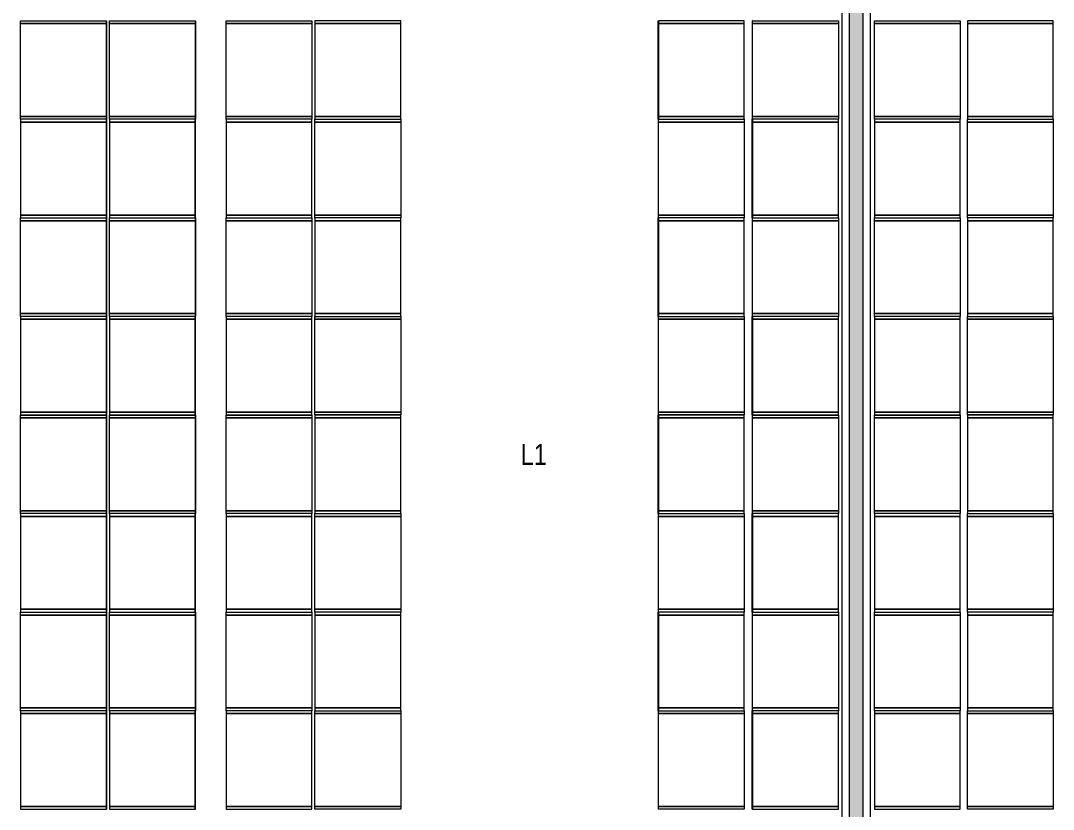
# Model space of a CAD drawing. Header units: centimetres. Extents: x -1762 to 3746, y -261 to 6534.
# Drawn here: x -83 to 1385, y 4524 to 5644 of the extents above; entities that cross this region are included whole.
import ezdxf

# ---------------------------------------------------------------- set-up
doc = ezdxf.new("R2010")
doc.units = ezdxf.units.CM
for name, color, linetype, lineweight in [('A-WALL', 7, 'Continuous', 9), ('A-WALL-PATT', 7, 'Continuous', 35), ('E-LITE-EQPM', 7, 'Continuous', 9), ('E-LITE-EQPM-IDEN', 7, 'Continuous', 18), ('I-WALL', 7, 'Continuous', 9), ('Q-SPCQ', 7, 'Continuous', 9)]:
    doc.layers.add(name, color=color, linetype=linetype, lineweight=lineweight)
doc.styles.add('Arial', font='arial.ttf', dxfattribs={"width": 0.8, "height": 30})

# ---------------------------------------------------------------- blocks, each defined once
blk = doc.blocks.new('RVR-Rack Almacenamiento - Default-V80-Planta bodega almacenamiento congelados')
at = {"layer": 'Q-SPCQ', "color": 253, "lineweight": 18, "true_color": 0xaaaaaa}
for p, q in [((-66, 61), (-70, 61)), ((-70, 61), (-70, 60.8)), ((66, 61), (-66, 61)), ((-66, 61), (-66, 60.8)), ((-66, 60.8), (-66, 61)), ((66, 60.8), (66, 61)), ((70, 61), (66, 61)), ((66, 61), (66, 60.8)), ((70, 60.8), (70, 61))]:
    blk.add_line(p, q, dxfattribs=at)
blk = doc.blocks.new('RVR-Rack Almacenamiento - Default-V79-Planta bodega almacenamiento congelados')
at = {"layer": 'Q-SPCQ', "color": 253, "lineweight": 18, "true_color": 0xaaaaaa}
for p, q in [((-70, -61), (-70, -60.8)), ((-66, -61), (-70, -61)), ((-66, -61), (-66, -60.8)), ((-66, -60.8), (-66, -61)), ((66, -61), (-66, -61)), ((66, -60.8), (66, -61)), ((66, -61), (66, -60.8)), ((70, -61), (66, -61)), ((70, -60.8), (70, -61))]:
    blk.add_line(p, q, dxfattribs=at)
blk = doc.blocks.new('RVR-Rack Almacenamiento - Default-V82-Planta bodega almacenamiento congelados')
at = {"layer": 'Q-SPCQ', "color": 253, "lineweight": 18, "true_color": 0xaaaaaa}
for p, q in [((-70, -60.6), (-70, -61)), ((-70, -61), (-66, -61)), ((-66, -60.6), (-66, -61)), ((-66, -61), (-66, -60.6)), ((-66, -61), (66, -61)), ((66, -61), (66, -60.6)), ((66, -60.6), (66, -61)), ((66, -61), (70, -61)), ((70, -61), (70, -60.6))]:
    blk.add_line(p, q, dxfattribs=at)
blk = doc.blocks.new('RVR-Rack Almacenamiento - Default-V81-Planta bodega almacenamiento congelados')
at = {"layer": 'Q-SPCQ', "color": 253, "lineweight": 18, "true_color": 0xaaaaaa}
for p, q in [((-70, 60.6), (-70, 61)), ((-70, 61), (-66, 61)), ((-66, 60.6), (-66, 61)), ((-66, 61), (66, 61)), ((-66, 61), (-66, 60.6)), ((66, 61), (66, 60.6)), ((66, 60.6), (66, 61)), ((66, 61), (70, 61)), ((70, 61), (70, 60.6))]:
    blk.add_line(p, q, dxfattribs=at)
blk = doc.blocks.new('RVR-Rack Almacenamiento - Default-V84-Planta bodega almacenamiento congelados')
at = {"layer": 'Q-SPCQ', "color": 253, "lineweight": 18, "true_color": 0xaaaaaa}
for p, q in [((-70, -61), (-70, -60.6)), ((-66, -61), (-70, -61)), ((-66, -61), (-66, -60.6)), ((-66, -60.6), (-66, -61)), ((66, -61), (-66, -61)), ((66, -60.6), (66, -61)), ((66, -61), (66, -60.6)), ((70, -61), (66, -61)), ((70, -60.6), (70, -61))]:
    blk.add_line(p, q, dxfattribs=at)
blk = doc.blocks.new('RVR-Rack Almacenamiento - Default-V83-Planta bodega almacenamiento congelados')
at = {"layer": 'Q-SPCQ', "color": 253, "lineweight": 18, "true_color": 0xaaaaaa}
for p, q in [((-66, 61), (-70, 61)), ((-70, 61), (-70, 60.6)), ((66, 61), (-66, 61)), ((-66, 61), (-66, 60.6)), ((-66, 60.6), (-66, 61)), ((66, 60.6), (66, 61)), ((70, 61), (66, 61)), ((66, 61), (66, 60.6)), ((70, 60.6), (70, 61))]:
    blk.add_line(p, q, dxfattribs=at)
blk = doc.blocks.new('RVR-Rack Almacenamiento - Default-V86-Planta bodega almacenamiento congelados')
at = {"layer": 'Q-SPCQ', "color": 253, "lineweight": 18, "true_color": 0xaaaaaa}
for p, q in [((-70.00875, 60.96), (-66.04, 60.96)), ((-66.04, 60.96), (66.04, 60.96)), ((66.04, 60.96), (70.00875, 60.96))]:
    blk.add_line(p, q, dxfattribs=at)
blk = doc.blocks.new('RVR-Rack Almacenamiento - Default-V85-Planta bodega almacenamiento congelados')
at = {"layer": 'Q-SPCQ', "color": 253, "lineweight": 18, "true_color": 0xaaaaaa}
for p, q in [((-70.00875, -60.96), (-66.04, -60.96)), ((-66.04, -60.96), (66.04, -60.96)), ((66.04, -60.96), (70.00875, -60.96))]:
    blk.add_line(p, q, dxfattribs=at)
blk = doc.blocks.new('RVR-Rack Almacenamiento - Default-V88-Planta bodega almacenamiento congelados')
at = {"layer": 'Q-SPCQ', "color": 253, "lineweight": 18, "true_color": 0xaaaaaa}
for p, q in [((-70.00875, -60.96), (-70.00875, 60.96)), ((-70.00875, 60.96), (-66.04, 60.96)), ((-66.04, -60.96), (-66.04, 60.96)), ((-66.04, 60.96), (66.04, 60.96)), ((-66.04, 60.96), (-66.04, -60.96)), ((66.04, 60.96), (66.04, -60.96)), ((66.04, -60.96), (66.04, 60.96)), ((66.04, 60.96), (70.00875, 60.96)), ((70.00875, 60.96), (70.00875, -60.96)), ((-66.04, -60.96), (-70.00875, -60.96)), ((66.04, -60.96), (-66.04, -60.96)), ((70.00875, -60.96), (66.04, -60.96))]:
    blk.add_line(p, q, dxfattribs=at)
blk = doc.blocks.new('RVR-Rack Almacenamiento - Default-V87-Planta bodega almacenamiento congelados')
at = {"layer": 'Q-SPCQ', "color": 253, "lineweight": 18, "true_color": 0xaaaaaa}
for p, q in [((-66.04, 60.96), (-70.00875, 60.96)), ((-70.00875, 60.96), (-70.00875, -60.96)), ((66.04, 60.96), (-66.04, 60.96)), ((-66.04, 60.96), (-66.04, -60.96)), ((-66.04, -60.96), (-66.04, 60.96)), ((66.04, -60.96), (66.04, 60.96)), ((70.00875, 60.96), (66.04, 60.96)), ((66.04, 60.96), (66.04, -60.96)), ((70.00875, -60.96), (70.00875, 60.96)), ((-70.00875, -60.96), (-66.04, -60.96)), ((-66.04, -60.96), (66.04, -60.96)), ((66.04, -60.96), (70.00875, -60.96))]:
    blk.add_line(p, q, dxfattribs=at)
blk = doc.blocks.new('PQ_RVR_ARQ-01_ZZ_ZZ_MO_T_A_rvt-1-Planta bodega almacenamiento congelados')
at = {"layer": 'A-WALL-PATT', "lineweight": 9, "true_color": 0xdddddd}
blk.add_hatch(color=254, dxfattribs=at).paths.add_polyline_path([(1095.1, 3126.4), (1115.1, 3126.4), (1115.1, 5882.7), (1095.1, 5882.7), (1095.1, 3246.4)])
at = {"layer": 'A-WALL', "color": 253, "true_color": 0xaaaaaa}
for p, q in [((1085.1, 3141.4), (1085.1, 5872.7)), ((1125.1, 5872.7), (1125.1, 3141.4))]:
    blk.add_line(p, q, dxfattribs=at)
at = {"layer": 'I-WALL', "color": 253, "lineweight": 18, "true_color": 0xaaaaaa}
for p, q in [((1095.1, 5882.7), (1095.1, 3126.4)), ((1115.1, 3126.4), (1115.1, 5882.7))]:
    blk.add_line(p, q, dxfattribs=at)
at = {"layer": 'Q-SPCQ', "color": 253, "lineweight": 9, "true_color": 0xaaaaaa}
for name, p, rotation in [('RVR-Rack Almacenamiento - Default-V88-Planta bodega almacenamiento congelados', (-21.6, 5574.4), 89.99999999999767), ('RVR-Rack Almacenamiento - Default-V85-Planta bodega almacenamiento congelados', (-21.6, 5574.4), 90.00000000000233), ('RVR-Rack Almacenamiento - Default-V88-Planta bodega almacenamiento congelados', (104.7, 5574.4), 89.99999999999767), ('RVR-Rack Almacenamiento - Default-V79-Planta bodega almacenamiento congelados', (104.9, 5574.4), 89.99999999999767), ('RVR-Rack Almacenamiento - Default-V88-Planta bodega almacenamiento congelados', (270.3, 5574.4), 89.99999999999767), ('RVR-Rack Almacenamiento - Default-V87-Planta bodega almacenamiento congelados', (396.7, 5574.4), 90.00000000000233), ('RVR-Rack Almacenamiento - Default-V81-Planta bodega almacenamiento congelados', (884.4, 5574.4), 89.99999999999767), ('RVR-Rack Almacenamiento - Default-V87-Planta bodega almacenamiento congelados', (884.8, 5574.4), 90.00000000000233), ('RVR-Rack Almacenamiento - Default-V83-Planta bodega almacenamiento congelados', (1018.4, 5574.4), 90.00000000000233), ('RVR-Rack Almacenamiento - Default-V88-Planta bodega almacenamiento congelados', (1018.8, 5574.4), 89.99999999999767), ('RVR-Rack Almacenamiento - Default-V88-Planta bodega almacenamiento congelados', (1191.9, 5574.4), 89.99999999999767), ('RVR-Rack Almacenamiento - Default-V87-Planta bodega almacenamiento congelados', (1324.3, 5574.4), 90.00000000000233), ('RVR-Rack Almacenamiento - Default-V87-Planta bodega almacenamiento congelados', (-21.6, 5434.3), 269.9999999999974), ('RVR-Rack Almacenamiento - Default-V86-Planta bodega almacenamiento congelados', (-21.6, 5434.3), 270.0000000000026), ('RVR-Rack Almacenamiento - Default-V87-Planta bodega almacenamiento congelados', (104.7, 5434.3), 269.9999999999974), ('RVR-Rack Almacenamiento - Default-V80-Planta bodega almacenamiento congelados', (104.9, 5434.3), 269.9999999999974), ('RVR-Rack Almacenamiento - Default-V87-Planta bodega almacenamiento congelados', (270.3, 5434.3), 269.9999999999974), ('RVR-Rack Almacenamiento - Default-V88-Planta bodega almacenamiento congelados', (396.7, 5434.3), 270.0000000000026), ('RVR-Rack Almacenamiento - Default-V82-Planta bodega almacenamiento congelados', (884.4, 5434.3), 269.9999999999974), ('RVR-Rack Almacenamiento - Default-V88-Planta bodega almacenamiento congelados', (884.8, 5434.3), 270.0000000000026), ('RVR-Rack Almacenamiento - Default-V84-Planta bodega almacenamiento congelados', (1018.4, 5434.3), 270.0000000000026), ('RVR-Rack Almacenamiento - Default-V87-Planta bodega almacenamiento congelados', (1018.8, 5434.3), 269.9999999999974), ('RVR-Rack Almacenamiento - Default-V87-Planta bodega almacenamiento congelados', (1191.9, 5434.3), 269.9999999999974), ('RVR-Rack Almacenamiento - Default-V88-Planta bodega almacenamiento congelados', (1324.3, 5434.3), 270.0000000000026), ('RVR-Rack Almacenamiento - Default-V88-Planta bodega almacenamiento congelados', (-21.6, 5294.1), 89.99999999999767), ('RVR-Rack Almacenamiento - Default-V85-Planta bodega almacenamiento congelados', (-21.6, 5294.1), 90.00000000000233), ('RVR-Rack Almacenamiento - Default-V88-Planta bodega almacenamiento congelados', (104.7, 5294.1), 89.99999999999767), ('RVR-Rack Almacenamiento - Default-V79-Planta bodega almacenamiento congelados', (104.9, 5294.1), 89.99999999999767), ('RVR-Rack Almacenamiento - Default-V88-Planta bodega almacenamiento congelados', (270.3, 5294.1), 89.99999999999767), ('RVR-Rack Almacenamiento - Default-V87-Planta bodega almacenamiento congelados', (396.7, 5294.1), 90.00000000000233), ('RVR-Rack Almacenamiento - Default-V81-Planta bodega almacenamiento congelados', (884.4, 5294.1), 89.99999999999767), ('RVR-Rack Almacenamiento - Default-V87-Planta bodega almacenamiento congelados', (884.8, 5294.1), 90.00000000000233), ('RVR-Rack Almacenamiento - Default-V83-Planta bodega almacenamiento congelados', (1018.4, 5294.1), 90.00000000000233), ('RVR-Rack Almacenamiento - Default-V88-Planta bodega almacenamiento congelados', (1018.8, 5294.1), 89.99999999999767), ('RVR-Rack Almacenamiento - Default-V88-Planta bodega almacenamiento congelados', (1191.9, 5294.1), 89.99999999999767), ('RVR-Rack Almacenamiento - Default-V87-Planta bodega almacenamiento congelados', (1324.3, 5294.1), 90.00000000000233), ('RVR-Rack Almacenamiento - Default-V87-Planta bodega almacenamiento congelados', (-21.6, 5154.1), 269.9999999999978), ('RVR-Rack Almacenamiento - Default-V86-Planta bodega almacenamiento congelados', (-21.6, 5154.1), 270.0000000000021), ('RVR-Rack Almacenamiento - Default-V87-Planta bodega almacenamiento congelados', (104.7, 5154.1), 269.9999999999978), ('RVR-Rack Almacenamiento - Default-V80-Planta bodega almacenamiento congelados', (104.9, 5154.1), 269.9999999999978), ('RVR-Rack Almacenamiento - Default-V87-Planta bodega almacenamiento congelados', (270.3, 5154.1), 269.9999999999978), ('RVR-Rack Almacenamiento - Default-V88-Planta bodega almacenamiento congelados', (396.7, 5154.1), 270.0000000000021), ('RVR-Rack Almacenamiento - Default-V82-Planta bodega almacenamiento congelados', (884.4, 5154.1), 269.9999999999978), ('RVR-Rack Almacenamiento - Default-V88-Planta bodega almacenamiento congelados', (884.8, 5154.1), 270.0000000000021), ('RVR-Rack Almacenamiento - Default-V84-Planta bodega almacenamiento congelados', (1018.4, 5154.1), 270.0000000000021), ('RVR-Rack Almacenamiento - Default-V87-Planta bodega almacenamiento congelados', (1018.8, 5154.1), 269.9999999999978), ('RVR-Rack Almacenamiento - Default-V87-Planta bodega almacenamiento congelados', (1191.9, 5154.1), 269.9999999999978), ('RVR-Rack Almacenamiento - Default-V88-Planta bodega almacenamiento congelados', (1324.3, 5154.1), 270.0000000000021), ('RVR-Rack Almacenamiento - Default-V88-Planta bodega almacenamiento congelados', (-21.6, 5013.9), 89.99999999999808), ('RVR-Rack Almacenamiento - Default-V85-Planta bodega almacenamiento congelados', (-21.6, 5013.9), 90.00000000000192), ('RVR-Rack Almacenamiento - Default-V88-Planta bodega almacenamiento congelados', (104.7, 5013.9), 89.99999999999808), ('RVR-Rack Almacenamiento - Default-V79-Planta bodega almacenamiento congelados', (104.9, 5013.9), 89.99999999999808), ('RVR-Rack Almacenamiento - Default-V88-Planta bodega almacenamiento congelados', (270.3, 5013.9), 89.99999999999808), ('RVR-Rack Almacenamiento - Default-V87-Planta bodega almacenamiento congelados', (396.7, 5013.9), 90.00000000000192), ('RVR-Rack Almacenamiento - Default-V81-Planta bodega almacenamiento congelados', (884.4, 5013.9), 89.99999999999808), ('RVR-Rack Almacenamiento - Default-V87-Planta bodega almacenamiento congelados', (884.8, 5013.9), 90.00000000000192), ('RVR-Rack Almacenamiento - Default-V83-Planta bodega almacenamiento congelados', (1018.4, 5013.9), 90.00000000000192), ('RVR-Rack Almacenamiento - Default-V88-Planta bodega almacenamiento congelados', (1018.8, 5013.9), 89.99999999999808), ('RVR-Rack Almacenamiento - Default-V88-Planta bodega almacenamiento congelados', (1191.9, 5013.9), 89.99999999999808), ('RVR-Rack Almacenamiento - Default-V87-Planta bodega almacenamiento congelados', (1324.3, 5013.9), 90.00000000000192), ('RVR-Rack Almacenamiento - Default-V87-Planta bodega almacenamiento congelados', (-21.6, 4873.9), 269.9999999999983), ('RVR-Rack Almacenamiento - Default-V86-Planta bodega almacenamiento congelados', (-21.6, 4873.9), 270.0000000000017), ('RVR-Rack Almacenamiento - Default-V87-Planta bodega almacenamiento congelados', (104.7, 4873.9), 269.9999999999983), ('RVR-Rack Almacenamiento - Default-V80-Planta bodega almacenamiento congelados', (104.9, 4873.9), 269.9999999999983), ('RVR-Rack Almacenamiento - Default-V87-Planta bodega almacenamiento congelados', (270.3, 4873.9), 269.9999999999983), ('RVR-Rack Almacenamiento - Default-V88-Planta bodega almacenamiento congelados', (396.7, 4873.9), 270.0000000000017), ('RVR-Rack Almacenamiento - Default-V82-Planta bodega almacenamiento congelados', (884.4, 4873.9), 269.9999999999983), ('RVR-Rack Almacenamiento - Default-V88-Planta bodega almacenamiento congelados', (884.8, 4873.9), 270.0000000000017), ('RVR-Rack Almacenamiento - Default-V84-Planta bodega almacenamiento congelados', (1018.4, 4873.9), 270.0000000000017), ('RVR-Rack Almacenamiento - Default-V87-Planta bodega almacenamiento congelados', (1018.8, 4873.9), 269.9999999999983), ('RVR-Rack Almacenamiento - Default-V87-Planta bodega almacenamiento congelados', (1191.9, 4873.9), 269.9999999999983), ('RVR-Rack Almacenamiento - Default-V88-Planta bodega almacenamiento congelados', (1324.3, 4873.9), 270.0000000000017), ('RVR-Rack Almacenamiento - Default-V88-Planta bodega almacenamiento congelados', (-21.6, 4733.7), 89.99999999999848), ('RVR-Rack Almacenamiento - Default-V85-Planta bodega almacenamiento congelados', (-21.6, 4733.7), 90.00000000000152), ('RVR-Rack Almacenamiento - Default-V88-Planta bodega almacenamiento congelados', (104.7, 4733.7), 89.99999999999848), ('RVR-Rack Almacenamiento - Default-V79-Planta bodega almacenamiento congelados', (104.9, 4733.7), 89.99999999999848), ('RVR-Rack Almacenamiento - Default-V88-Planta bodega almacenamiento congelados', (270.3, 4733.7), 89.99999999999848), ('RVR-Rack Almacenamiento - Default-V87-Planta bodega almacenamiento congelados', (396.7, 4733.7), 90.00000000000152), ('RVR-Rack Almacenamiento - Default-V81-Planta bodega almacenamiento congelados', (884.4, 4733.7), 89.99999999999848), ('RVR-Rack Almacenamiento - Default-V87-Planta bodega almacenamiento congelados', (884.8, 4733.7), 90.00000000000152), ('RVR-Rack Almacenamiento - Default-V83-Planta bodega almacenamiento congelados', (1018.4, 4733.7), 90.00000000000152), ('RVR-Rack Almacenamiento - Default-V88-Planta bodega almacenamiento congelados', (1018.8, 4733.7), 89.99999999999848), ('RVR-Rack Almacenamiento - Default-V88-Planta bodega almacenamiento congelados', (1191.9, 4733.7), 89.99999999999848), ('RVR-Rack Almacenamiento - Default-V87-Planta bodega almacenamiento congelados', (1324.3, 4733.7), 90.00000000000152), ('RVR-Rack Almacenamiento - Default-V87-Planta bodega almacenamiento congelados', (-21.6, 4593.7), 269.9999999999987), ('RVR-Rack Almacenamiento - Default-V86-Planta bodega almacenamiento congelados', (-21.6, 4593.7), 270.0000000000013), ('RVR-Rack Almacenamiento - Default-V87-Planta bodega almacenamiento congelados', (104.7, 4593.7), 269.9999999999987), ('RVR-Rack Almacenamiento - Default-V80-Planta bodega almacenamiento congelados', (104.9, 4593.7), 269.9999999999987), ('RVR-Rack Almacenamiento - Default-V87-Planta bodega almacenamiento congelados', (270.3, 4593.7), 269.9999999999987), ('RVR-Rack Almacenamiento - Default-V88-Planta bodega almacenamiento congelados', (396.7, 4593.7), 270.0000000000013), ('RVR-Rack Almacenamiento - Default-V82-Planta bodega almacenamiento congelados', (884.4, 4593.7), 269.9999999999987), ('RVR-Rack Almacenamiento - Default-V88-Planta bodega almacenamiento congelados', (884.8, 4593.7), 270.0000000000013), ('RVR-Rack Almacenamiento - Default-V84-Planta bodega almacenamiento congelados', (1018.4, 4593.7), 270.0000000000013), ('RVR-Rack Almacenamiento - Default-V87-Planta bodega almacenamiento congelados', (1018.8, 4593.7), 269.9999999999987), ('RVR-Rack Almacenamiento - Default-V87-Planta bodega almacenamiento congelados', (1191.9, 4593.7), 269.9999999999987), ('RVR-Rack Almacenamiento - Default-V88-Planta bodega almacenamiento congelados', (1324.3, 4593.7), 270.0000000000013)]:
    blk.add_blockref(name, p, dxfattribs=dict(at, rotation=rotation))
blk = doc.blocks.new('Lighting-Pendant-Vibia-NOTRH-5662 - Standard-1741983-Planta bodega almacenamiento congelados')
at = {"layer": 'E-LITE-EQPM', "color": 30, "lineweight": 25, "true_color": 0xff8000}
for radius, start, end in [(20, 360, 180), (9, 0, 180), (8, 0, 180), (20, 180, 360), (9, 180, 360), (8, 180, 360)]:
    blk.add_arc((0, 0), radius, start, end, dxfattribs=at)

msp = doc.modelspace()

# ---------------------------------------------------------------- block references
at = {"lineweight": 5}
msp.add_blockref('PQ_RVR_ARQ-01_ZZ_ZZ_MO_T_A_rvt-1-Planta bodega almacenamiento congelados', (0, 0), dxfattribs=at)
at = {"layer": 'E-LITE-EQPM', "color": 30, "lineweight": 25, "true_color": 0xff8000, "extrusion": (0, 0, -1), "rotation": 180}
msp.add_blockref('Lighting-Pendant-Vibia-NOTRH-5662 - Standard-1741983-Planta bodega almacenamiento congelados', (-647.1, 5027.3), dxfattribs=at)

# ---------------------------------------------------------------- next in the draw order: texts
at = {"layer": 'E-LITE-EQPM-IDEN', "lineweight": 9, "insert": (628.1, 5042.9), "char_height": 30, "width": 46.177, "attachment_point": 1, "style": 'Arial', "bg_fill": 3, "box_fill_scale": 1.25, "bg_fill_color": 256, "bg_fill_true_color": 13158600, "bg_fill_transparency": 0}
msp.add_mtext('L1', dxfattribs=at)

doc.saveas('drawing.dxf')
